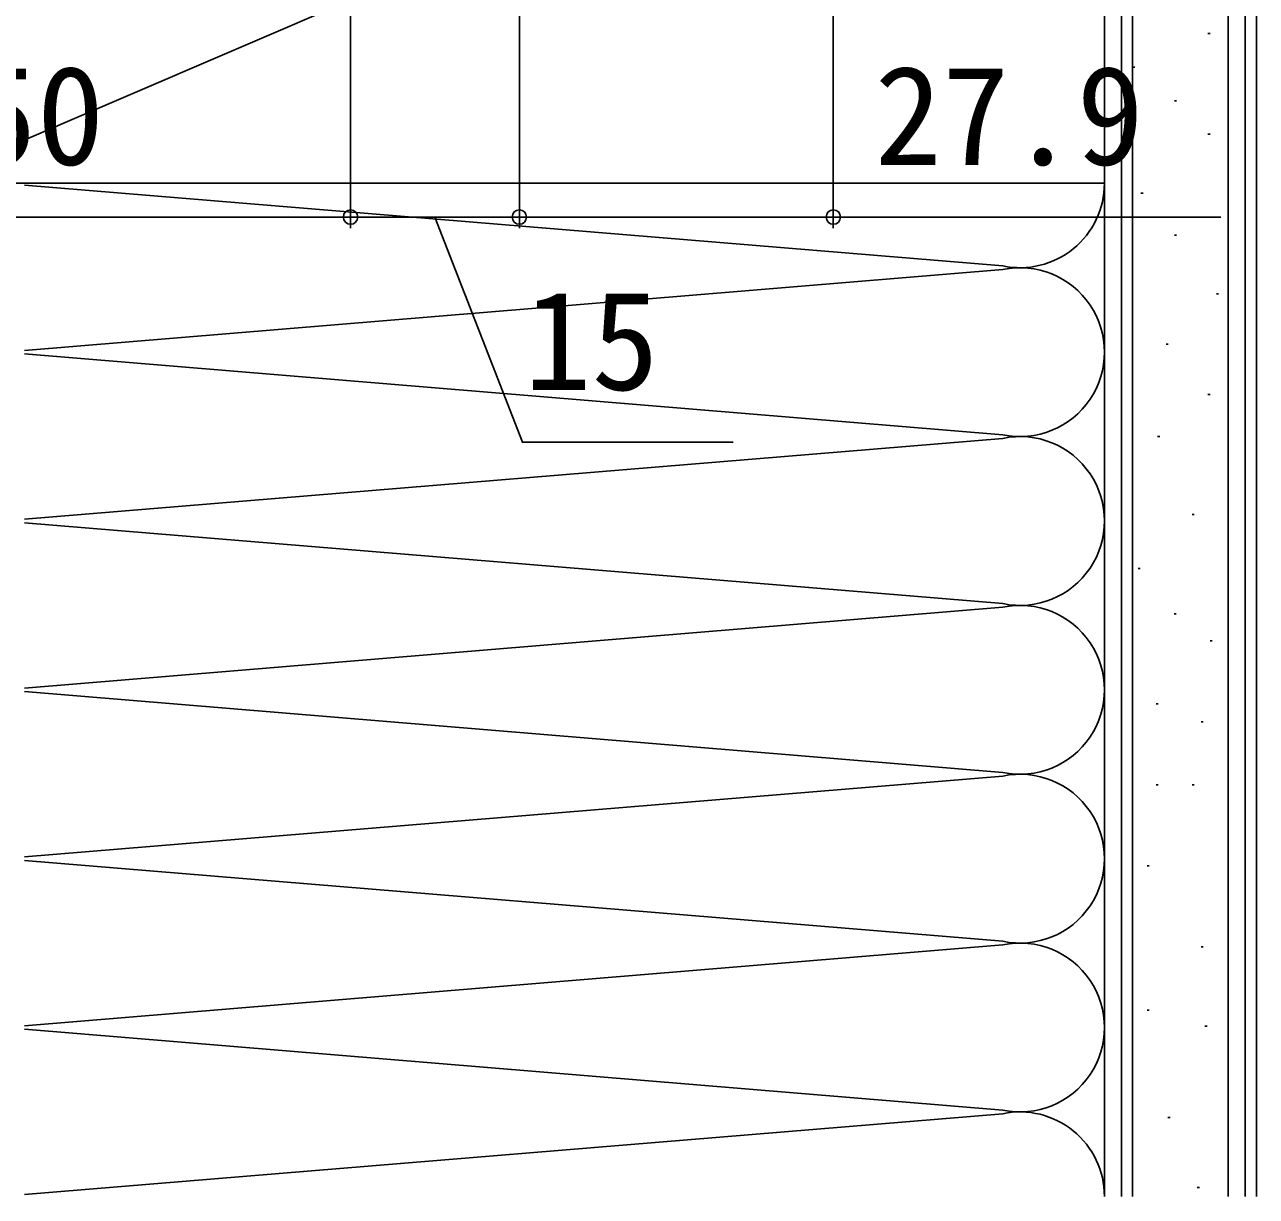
# Model space of a CAD drawing. Units: millimetres, scale not verified. Extents: x -525 to 525, y -783 to 778.
# Drawn here: x -334 to -224.5, y -27.7 to 76.4 of the extents above; entities that cross this region are included whole.
import ezdxf
from ezdxf.enums import TextEntityAlignment as Align

# ---------------------------------------------------------------- set-up
doc = ezdxf.new("R2010")
doc.units = ezdxf.units.MM
doc.header["$LTSCALE"] = 4
for name, color, linetype in [('0-8_YKK_D', 6, 'Continuous'), ('0-A_YSS_K', 3, 'Continuous'), ('0-B_YSS_KE', 3, 'Continuous')]:
    doc.layers.add(name, color=color, linetype=linetype)
doc.styles.add('ＭＳ ゴシック', font='')
doc.styles.get('ＭＳ ゴシック').set_extended_font_data('MS Gothic')

msp = doc.modelspace()

# ---------------------------------------------------------------- linework, layer by layer
at = {"layer": '0-8_YKK_D'}
for p, q in [((-262.1, 128.804), (-262.1, 58.3)), ((-305, 110.8), (-305, 58.3)), ((-305, 110.8), (-305, 58.3)), ((-290, 106.8), (-290, 58.3)), ((-290, 106.3), (-290, 58.3)), ((-355, 59.3), (-305, 59.3)), ((-305, 59.3), (-290, 59.3))]:
    msp.add_line(p, q, dxfattribs=at)
for points in [[(-297.5, 59.3), (-289.733, 39.3), (-271.006, 39.3)], [(-290, 59.3), (-262.1, 59.3), (-227.664, 59.3)]]:
    msp.add_lwpolyline(points, dxfattribs=at)
for centre in [(-305, 59.3), (-305, 59.3), (-290, 59.3), (-290, 59.3), (-262.1, 59.3)]:
    msp.add_circle(centre, 0.637, dxfattribs=at)
at = {"layer": '0-A_YSS_K'}
for p, q in [((-343, 62.3), (-238, 107.3)), ((-236.5, 107.3), (-236.5, -27.7)), ((-227, 107.3), (-227, -27.7)), ((-224.5, -27.7), (-224.5, 106.801)), ((-228.801, 75.606), (-228.601, 75.606)), ((-235.515, 72.622), (-235.315, 72.622)), ((-231.785, 69.638), (-231.585, 69.638)), ((-228.801, 66.654), (-228.601, 66.654)), ((-333.968, 62.142), (-247.032, 54.958)), ((-238, -1.423), (-238, 62.3)), ((-234.769, 61.432), (-234.569, 61.432)), ((-231.785, 57.703), (-231.585, 57.703)), ((-333.968, 47.458), (-247.032, 54.642)), ((-228.055, 52.481), (-227.855, 52.481)), ((-247.032, 39.958), (-333.968, 47.142)), ((-232.531, 48.005), (-232.331, 48.005)), ((-228.801, 43.529), (-228.601, 43.529)), ((-333.968, 32.458), (-247.032, 39.642)), ((-233.277, 39.799), (-233.077, 39.799)), ((-230.217, 32.868), (-230.017, 32.868)), ((-333.968, 32.142), (-247.032, 24.958)), ((-235.019, 28.066), (-234.819, 28.066)), ((-247.032, 24.642), (-333.968, 17.458)), ((-231.818, 24.065), (-231.618, 24.065)), ((-228.616, 21.664), (-228.416, 21.664)), ((-333.968, 17.142), (-247.032, 9.958)), ((-233.418, 16.062), (-233.218, 16.062)), ((-229.417, 14.461), (-229.217, 14.461)), ((-247.032, 9.642), (-333.968, 2.458)), ((-233.418, 8.859), (-233.218, 8.859)), ((-230.217, 8.859), (-230.017, 8.859)), ((-247.032, -5.042), (-333.968, 2.142)), ((-234.219, 1.656), (-234.019, 1.656)), ((-333.968, -12.542), (-247.032, -5.358)), ((-229.417, -5.547), (-229.217, -5.547)), ((-234.219, -11.149), (-234.019, -11.149)), ((-333.968, -12.858), (-247.032, -20.042)), ((-229.083, -12.573), (-228.883, -12.573)), ((-247.032, -20.358), (-333.968, -27.542)), ((-232.36, -20.683), (-232.16, -20.683)), ((-229.765, -26.91), (-229.565, -26.91))]:
    msp.add_line(p, q, dxfattribs=at)
for centre, start, end in [((-245.5, 62.3), 258.21646, 0), ((-245.5, 47.3), 258.21646, 101.78354), ((-245.5, 32.3), 258.21646, 101.78354), ((-245.5, 17.3), 258.21646, 101.78354), ((-245.5, 2.3), 258.21646, 101.78354), ((-245.5, -12.7), 258.21646, 101.78354), ((-245.5, -27.7), 359.99997, 101.78354)]:
    msp.add_arc(centre, 7.5, start, end, dxfattribs=at)
at = {"layer": '0-B_YSS_KE'}
for p, q in [((-238, -27.7), (-238, 107.3)), ((-235.5, 108.3), (-235.5, -27.7))]:
    msp.add_line(p, q, dxfattribs=at)
msp.add_lwpolyline([(-238, 62.3), (-238, 107.3), (-343, 107.3), (-343, 62.3)], close=True, dxfattribs=at)
msp.add_lwpolyline([(-225.5, -27.7), (-225.5, 107.3), (-238, 107.3)], dxfattribs=at)

# ---------------------------------------------------------------- texts
at = {"layer": '0-8_YKK_D', "style": 'ＭＳ ゴシック'}
for s, p in [('50', (-338.864, 61.3)), ('27.9', (-258.436, 61.3)), ('15', (-289.574, 41.3))]:
    msp.add_text(s, height=8.798, dxfattribs=at).set_placement(p, align=Align.BOTTOM_LEFT)

doc.saveas('drawing.dxf')
